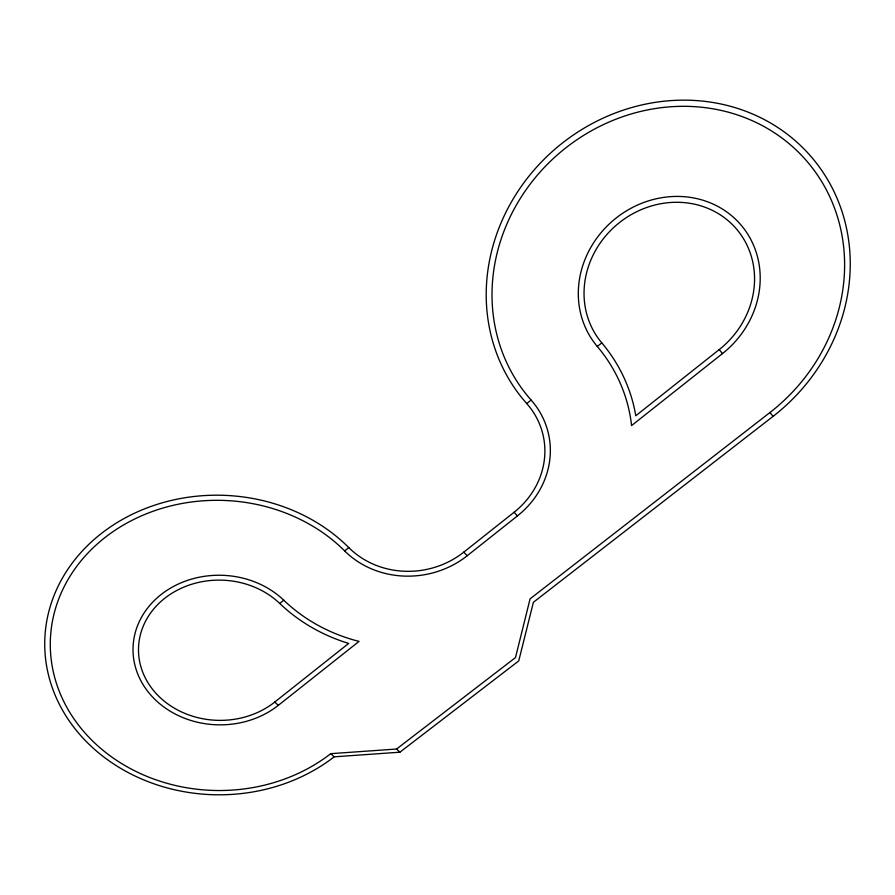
<?xml version="1.0" encoding="UTF-8"?>
<svg xmlns="http://www.w3.org/2000/svg" width="895" height="895" viewBox="0 0 895 895"><rect width="100%" height="100%" fill="white"/><g stroke="black" fill="none" stroke-linecap="round" stroke-linejoin="round"><path stroke-width="1.34" d="M517.455 515.9L467.224 555.739A88.538 80.628 -9.8 0 1 344.687 550.928A167.835 145.091 1.4 0 0 107.098 535.915A167.835 145.091 1.4 0 0 92.968 741.34A167.835 145.091 1.4 0 0 330.747 753.668L396.552 749.037L515.486 657.59L530.097 598.833L769.98 412.505A182.423 167.108 -39.8 0 0 810.143 165.139A182.423 167.108 -39.8 0 0 560.538 152.15A182.423 167.108 -39.8 0 0 531.127 400.076A89.254 82.004 -14.9 0 1 517.444 515.889L514.088 512.276A83.727 76.925 -14.9 0 0 526.763 403.6L531.059 400.065M278.311 705.349L274.743 702.06A81.165 70.123 1.3 0 1 159.892 697.35A81.165 70.123 1.3 0 1 164.904 598.162A81.165 70.123 1.3 0 1 279.721 603.443L283.771 600.221A171.583 156.368 -9.8 0 0 354.498 640.193L359.074 641.379L278.311 705.349A86.58 74.8 1.3 0 1 156.726 701.121A86.58 74.8 1.3 0 1 159.254 596.048A86.58 74.8 1.3 0 1 280.896 597.591L283.76 600.221M344.687 550.928L348.804 547.606A83 75.583 -9.8 0 0 463.789 552.148M597.301 346.466A94.076 86.144 -39.5 0 1 614.418 219.42A94.076 86.144 -39.5 0 1 742.414 226.715A94.076 86.144 -39.5 0 1 722.478 353.603L631.523 425.617L631.243 422.742A173.037 159.12 -14.9 0 0 597.301 346.466L601.798 342.886A88.191 80.751 -39.5 0 1 617.908 223.828A88.191 80.751 -39.5 0 1 737.872 230.664A88.191 80.751 -39.5 0 1 719.233 349.587L635.763 415.772L635.282 412.886A178.642 164.277 -14.9 0 0 601.798 342.886M274.743 702.06L348.703 643.404L345.313 642.364A177.176 161.48 -9.8 0 1 279.755 603.465L279.755 603.465M514.088 512.276L463.8 552.148L467.224 555.739M526.763 403.6L521.606 397.503A188.33 172.522 -39.8 0 1 561.366 143.86A188.33 172.522 -39.8 0 1 816.307 162.98A188.33 172.522 -39.8 0 1 773.09 416.354L533.386 602.29L518.742 660.924L399.897 752.192L334.171 756.823A173.261 149.789 1.4 0 1 88.694 743.935A173.261 149.789 1.4 0 1 103.518 531.843A173.261 149.789 1.4 0 1 348.804 547.606M330.747 753.668L334.171 756.823M396.552 749.037L399.897 752.192M719.233 349.587L722.478 353.603M769.98 412.505L773.09 416.354"/></g></svg>
